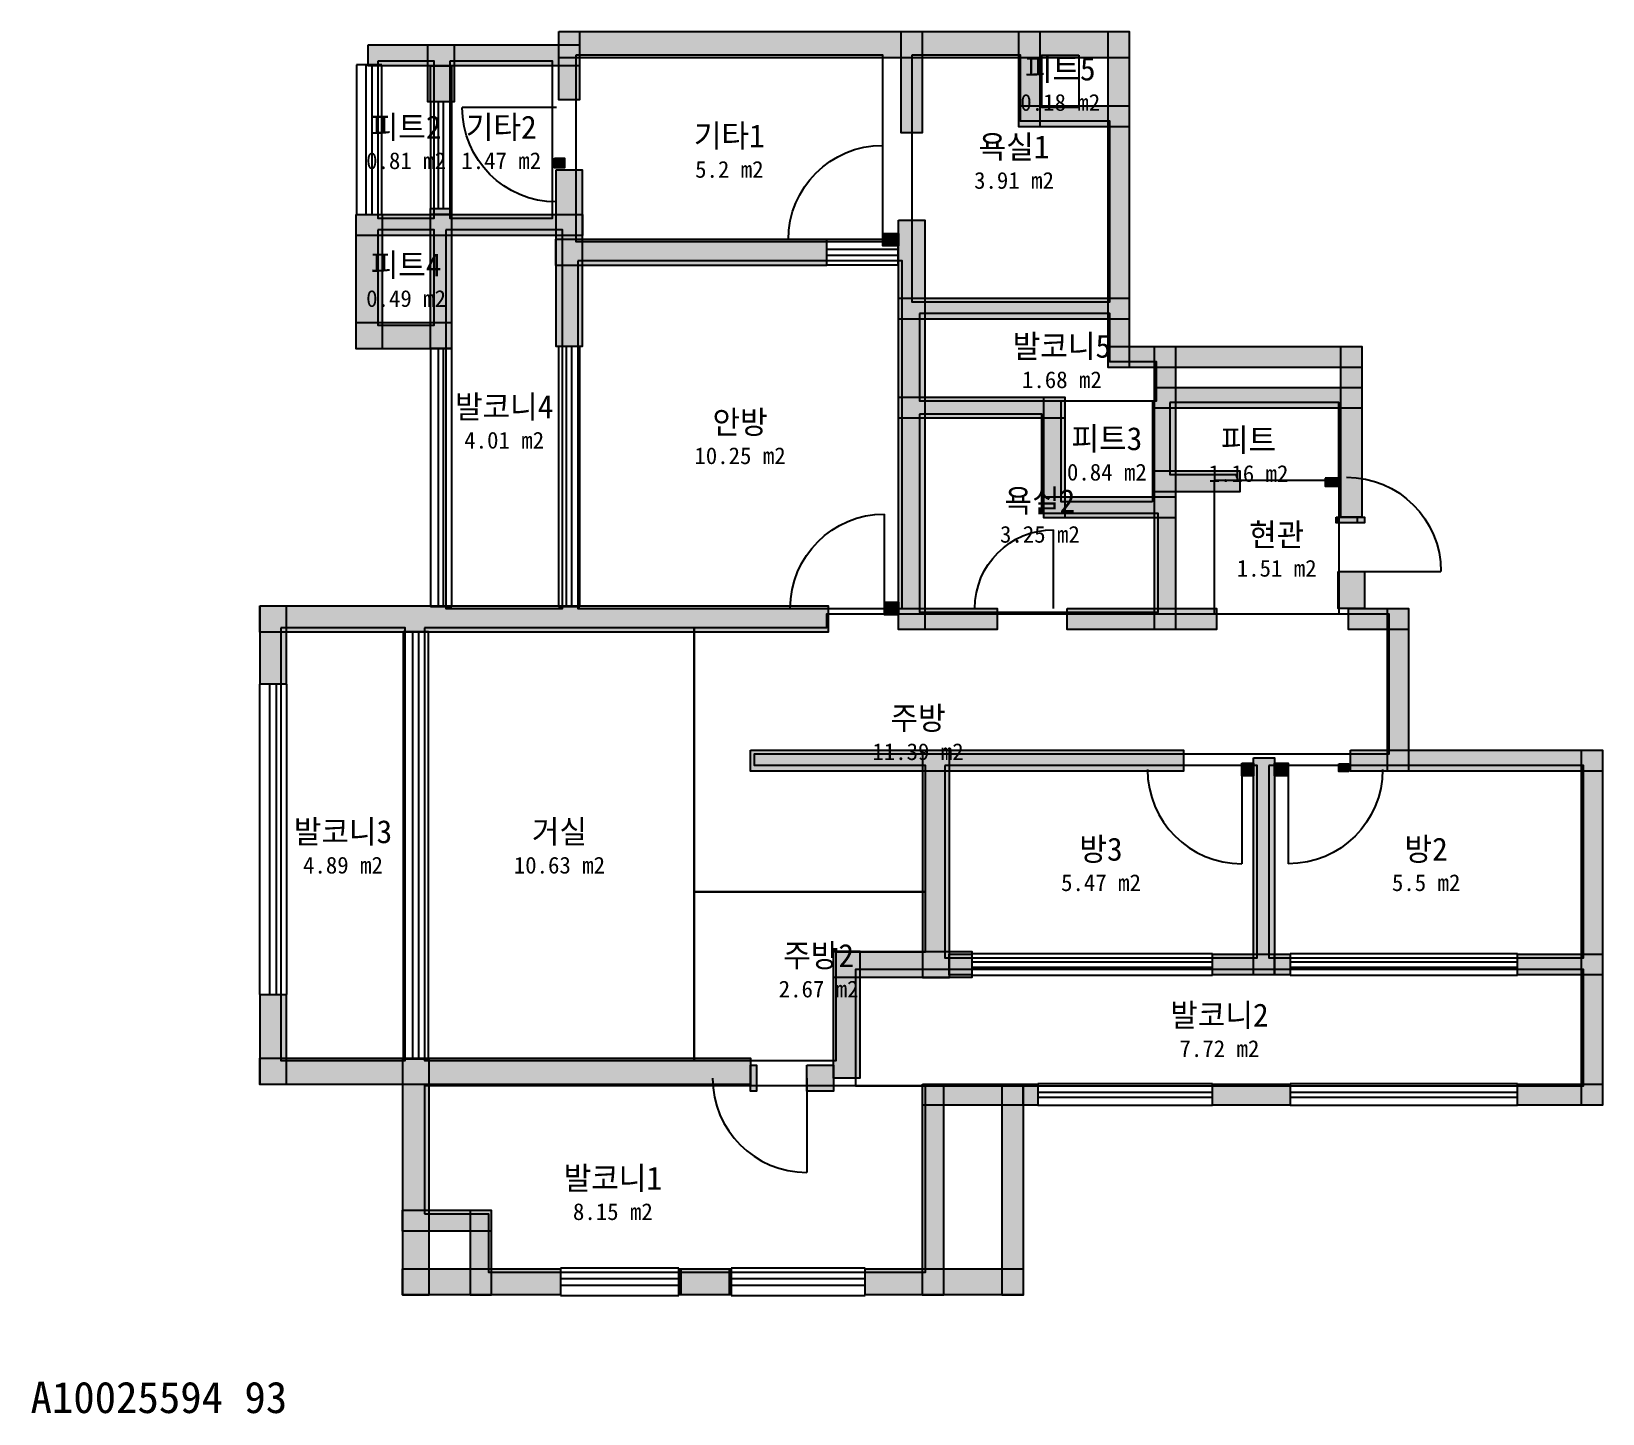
# Model space of a CAD drawing. Header units: millimetres. Extents: x 9 to 14998, y -905 to 12283.
import ezdxf
from ezdxf.enums import TextEntityAlignment as Align

# ---------------------------------------------------------------- set-up
doc = ezdxf.new("R2010")
doc.units = ezdxf.units.MM
for name, color, linetype in [('A-ANNO-TEXT', 7, 'Continuous'), ('A-AREA', 9, 'Continuous'), ('A-AREA-IDEN', 7, 'Continuous'), ('A-DOOR', 4, 'Continuous'), ('A-GLAZ', 5, 'Continuous'), ('A-WALL-EXTR', 7, 'Continuous'), ('A-WALL-PATT', 8, 'Continuous'), ('A-WALL-PRTN', 8, 'Continuous'), ('A-WALL-STRC', 7, 'Continuous')]:
    doc.layers.add(name, color=color, linetype=linetype)

# ---------------------------------------------------------------- blocks, each defined once
blk = doc.blocks.new('JJ-DOOR-SWING')
blk.add_line((0, 0), (0, 1000))
blk.add_arc((0, 0), 1000, 0, 90)
at = {"flags": 1}
for tag, p in [('WIDTH', (0, -150)), ('TYPE', (0, -250))]:
    blk.add_attdef(tag, p, '', height=80, dxfattribs=at)
blk = doc.blocks.new('JJ-WIN-DOUBLE')
for p, q in [((1000, 500), (0, 500)), ((0, 500), (0, -500)), ((1000, -500), (1000, 500)), ((0, 120), (1000, 120)), ((0, -120), (1000, -120)), ((0, -500), (1000, -500))]:
    blk.add_line(p, q)
at = {"flags": 1}
for tag, p in [('WIDTH', (0, -700)), ('TYPE', (0, -800))]:
    blk.add_attdef(tag, p, '', height=80, dxfattribs=at)

msp = doc.modelspace()

# ---------------------------------------------------------------- linework, layer by layer
at = {"layer": 'A-AREA'}
for points in [[(3315, 12000), (3315, 10500), (3852, 10500), (3852, 12000)], [(4000, 12000), (4000, 10500), (4981, 10500), (4981, 12000)], [(5204, 12056), (5204, 10278), (8130, 10278), (8130, 12056)], [(8407, 12056), (8407, 9704), (10296, 9704), (10296, 11426), (9444, 11426), (9444, 12056)], [(10000, 12056), (10000, 11556), (9648, 11556), (9648, 12056)], [(3315, 10389), (3315, 9481), (3852, 9481), (3852, 10389)], [(3963, 10389), (3963, 6778), (5074, 6778), (5074, 10389)], [(5222, 10093), (5222, 6778), (8315, 6778), (8315, 10093)], [(8481, 9593), (8481, 8759), (10741, 8759), (10741, 9130), (10296, 9130), (10296, 9593)], [(10704, 7796), (9833, 7796), (9833, 8759), (10704, 8759)], [(10870, 8741), (10870, 8056), (11500, 8056), (11519, 8000), (12481, 8000), (12481, 8741)], [(8481, 8630), (8481, 6741), (10759, 6741), (10759, 7685), (9648, 7685), (9648, 8630)], [(11296, 6722), (11296, 8000), (12481, 8000), (12481, 6722)], [(6333, 4074), (8537, 4074), (8537, 5278), (6907, 5278), (6907, 5389), (12963, 5389), (12963, 6722), (7593, 6722), (7593, 6593), (6333, 6593)], [(2389, 6593), (2389, 2463), (3574, 2463), (3574, 6593)], [(3759, 6593), (3759, 2463), (6333, 2463), (6333, 6593)], [(8722, 5278), (8722, 3444), (11704, 3444), (11704, 5278)], [(11815, 5278), (11815, 3444), (14815, 3444), (14815, 5278)], [(6333, 2463), (7685, 2463), (7685, 3500), (8537, 3500), (8537, 4074), (6333, 4074)], [(7870, 2222), (14815, 2222), (14815, 3333), (7870, 3333)], [(3759, 1000), (4370, 1000), (4370, 444), (8537, 444), (8537, 2222), (3759, 2222)]]:
    msp.add_lwpolyline(points, close=True, dxfattribs=at)
at = {"layer": 'A-WALL-EXTR'}
for points in [[(3792, 12156), (4042, 12156), (4042, 11611), (3792, 11611)], [(5039, 12282), (10480, 12282), (10480, 12032), (5039, 12032)], [(5000, 11074), (5093, 11074), (5093, 10981), (5000, 10981)], [(5014, 10963), (5264, 10963), (5264, 9278), (5014, 9278)], [(3106, 10535), (3356, 10535), (3356, 9254), (3106, 9254)], [(8282, 10481), (8532, 10481), (8532, 6576), (8282, 6576)], [(5013, 10301), (7593, 10301), (7593, 10051), (5013, 10051)], [(3106, 9505), (4017, 9505), (4017, 9255), (3106, 9255)], [(12352, 8019), (12352, 7944), (12481, 7944), (12481, 8019)], [(12477, 7648), (12727, 7648), (12727, 7593), (12477, 7593)], [(12477, 7130), (12727, 7130), (12727, 6778), (12477, 6778)], [(2189, 6801), (7611, 6801), (7611, 6551), (2189, 6551)], [(2190, 6802), (2440, 6802), (2440, 6056), (2190, 6056)], [(8514, 5424), (8764, 5424), (8764, 3254), (8514, 3254)], [(12481, 5296), (12574, 5296), (12574, 5222), (12481, 5222)], [(7661, 3505), (8981, 3505), (8981, 3255), (7661, 3255)], [(7662, 3506), (7912, 3506), (7912, 2296), (7662, 2296)], [(2190, 3093), (2440, 3093), (2440, 2235), (2190, 2235)], [(2189, 2486), (6870, 2486), (6870, 2236), (2189, 2236)], [(3551, 2487), (3801, 2487), (3801, 226), (3551, 226)], [(6870, 2421), (6926, 2421), (6926, 2171), (6870, 2171)], [(7407, 2421), (7661, 2421), (7661, 2171), (7407, 2171)], [(3550, 477), (5056, 477), (5056, 227), (3550, 227)], [(6185, 477), (6667, 477), (6667, 227), (6185, 227)], [(6185, 477), (6204, 477), (6204, 227), (6185, 227)], [(6204, 477), (6685, 477), (6685, 227), (6204, 227)], [(6667, 477), (6685, 477), (6685, 227), (6667, 227)], [(7963, 477), (9470, 477), (9470, 227), (7963, 227)]]:
    msp.add_lwpolyline(points, close=True, dxfattribs=at)
at = {"layer": 'A-WALL-PATT', "color": 8}
for points in [[(3222, 12156), (5239, 12156), (3222, 11956), (5239, 11956)], [(3792, 12156), (4042, 12156), (3792, 11611), (4042, 11611)], [(5039, 12283), (5239, 12283), (5039, 11630), (5239, 11630)], [(5039, 12282), (10480, 12282), (5039, 12032), (10480, 12032)], [(8307, 12283), (8507, 12283), (8307, 11315), (8507, 11315)], [(9428, 12283), (9628, 12283), (9428, 11372), (9628, 11372)], [(10280, 12283), (10480, 12283), (10280, 9076), (10480, 9076)], [(3817, 11956), (4017, 11956), (3817, 11611), (4017, 11611)], [(9428, 11572), (10480, 11572), (9428, 11372), (10480, 11372)], [(5000, 11074), (5000, 10981), (5093, 10981)], [(5093, 10981), (5093, 11074), (5000, 11074)], [(5014, 10963), (5264, 10963), (5014, 9278), (5264, 9278)], [(3106, 10535), (5265, 10535), (3106, 10335), (5265, 10335)], [(3106, 10535), (3356, 10535), (3106, 9254), (3356, 9254)], [(3817, 10593), (4017, 10593), (3817, 9254), (4017, 9254)], [(3817, 10593), (4017, 10593), (3817, 10535), (4017, 10535)], [(8130, 10356), (8281, 10356), (8130, 10236), (8281, 10236)], [(8282, 10481), (8532, 10481), (8282, 6576), (8532, 6576)], [(5013, 10301), (7593, 10301), (5013, 10051), (7593, 10051)], [(8281, 9739), (10480, 9739), (8281, 9539), (10480, 9539)], [(3106, 9505), (4017, 9505), (3106, 9255), (4017, 9255)], [(10280, 9276), (12702, 9276), (10280, 9076), (12702, 9076)], [(10724, 9276), (10924, 9276), (10724, 6576), (10924, 6576)], [(12502, 9276), (12702, 9276), (12502, 7648), (12702, 7648)], [(10724, 8887), (12702, 8887), (10724, 8687), (12702, 8687)], [(8281, 8794), (9869, 8794), (8281, 8594), (9869, 8594)], [(9669, 8794), (9869, 8794), (9669, 7641), (9869, 7641)], [(10724, 8091), (11537, 8091), (10724, 7891), (11537, 7891)], [(12481, 8019), (12352, 8019), (12352, 7944)], [(12352, 7944), (12481, 7944), (12481, 8019)], [(9669, 7841), (10924, 7841), (9669, 7641), (10924, 7641)], [(12456, 7648), (12656, 7648), (12456, 7593), (12656, 7593)], [(12477, 7648), (12727, 7648), (12477, 7593), (12727, 7593)], [(12477, 7130), (12727, 7130), (12477, 6778), (12727, 6778)], [(2189, 6801), (7611, 6801), (2189, 6551), (7611, 6551)], [(2190, 6802), (2440, 6802), (2190, 6056), (2440, 6056)], [(8148, 6838), (8281, 6838), (8148, 6718), (8281, 6718)], [(8281, 6776), (9222, 6776), (8281, 6576), (9222, 6576)], [(9889, 6776), (11315, 6776), (9889, 6576), (11315, 6576)], [(12574, 6776), (13146, 6776), (12574, 6576), (13146, 6576)], [(12946, 6776), (13146, 6776), (12946, 5224), (13146, 5224)], [(6870, 5424), (11000, 5424), (6870, 5224), (11000, 5224)], [(8514, 5424), (8764, 5424), (8514, 3254), (8764, 3254)], [(12593, 5424), (14998, 5424), (12593, 5224), (14998, 5224)], [(14798, 5424), (14998, 5424), (14798, 2039), (14998, 2039)], [(11556, 5301), (11669, 5301), (11556, 5181), (11669, 5181)], [(11669, 5352), (11869, 5352), (11669, 3280), (11869, 3280)], [(11869, 5301), (12000, 5301), (11869, 5181), (12000, 5181)], [(12481, 5296), (12481, 5222), (12574, 5222)], [(12574, 5222), (12574, 5296), (12481, 5296)], [(7661, 3505), (8981, 3505), (7661, 3255), (8981, 3255)], [(7662, 3506), (7912, 3506), (7662, 2296), (7912, 2296)], [(8765, 3480), (8981, 3480), (8765, 3280), (8981, 3280)], [(11278, 3480), (12019, 3480), (11278, 3280), (12019, 3280)], [(11869, 3480), (12019, 3480), (11869, 3280), (12019, 3280)], [(14185, 3480), (14998, 3480), (14185, 3280), (14998, 3280)], [(2190, 3093), (2440, 3093), (2190, 2235), (2440, 2235)], [(2189, 2486), (6870, 2486), (2189, 2236), (6870, 2236)], [(3551, 2487), (3801, 2487), (3551, 226), (3801, 226)], [(6870, 2421), (6926, 2421), (6870, 2171), (6926, 2171)], [(7407, 2421), (7661, 2421), (7407, 2171), (7661, 2171)], [(8511, 2239), (9611, 2239), (8511, 2039), (9611, 2039)], [(8511, 2239), (8711, 2239), (8511, 226), (8711, 226)], [(9270, 2239), (9470, 2239), (9270, 226), (9470, 226)], [(9470, 2239), (9611, 2239), (9470, 2039), (9611, 2039)], [(11278, 2239), (12019, 2239), (11278, 2039), (12019, 2039)], [(14185, 2239), (14998, 2239), (14185, 2039), (14998, 2039)], [(3550, 1035), (4396, 1035), (3550, 835), (4396, 835)], [(4196, 1035), (4396, 1035), (4196, 226), (4396, 226)], [(3550, 477), (5056, 477), (3550, 227), (5056, 227)], [(6185, 477), (6667, 477), (6185, 227), (6667, 227)], [(6185, 477), (6204, 477), (6185, 227), (6204, 227)], [(6204, 477), (6685, 477), (6204, 227), (6685, 227)], [(6667, 477), (6685, 477), (6667, 227), (6685, 227)], [(7963, 477), (9470, 477), (7963, 227), (9470, 227)]]:
    msp.add_solid(points, dxfattribs=at)
at = {"layer": 'A-WALL-PRTN'}
for points in [[(8130, 10356), (8281, 10356), (8281, 10236), (8130, 10236)], [(8148, 6838), (8281, 6838), (8281, 6718), (8148, 6718)], [(11556, 5301), (11669, 5301), (11669, 5181), (11556, 5181)], [(11869, 5301), (12000, 5301), (12000, 5181), (11869, 5181)]]:
    msp.add_lwpolyline(points, close=True, dxfattribs=at)
at = {"layer": 'A-WALL-STRC'}
for points in [[(3222, 12156), (5239, 12156), (5239, 11956), (3222, 11956)], [(5039, 12283), (5239, 12283), (5239, 11630), (5039, 11630)], [(8307, 12283), (8507, 12283), (8507, 11315), (8307, 11315)], [(9428, 12283), (9628, 12283), (9628, 11372), (9428, 11372)], [(10280, 12283), (10480, 12283), (10480, 9076), (10280, 9076)], [(3817, 11956), (4017, 11956), (4017, 11611), (3817, 11611)], [(9428, 11572), (10480, 11572), (10480, 11372), (9428, 11372)], [(3106, 10535), (5265, 10535), (5265, 10335), (3106, 10335)], [(3817, 10593), (4017, 10593), (4017, 9254), (3817, 9254)], [(3817, 10593), (4017, 10593), (4017, 10535), (3817, 10535)], [(8281, 9739), (10480, 9739), (10480, 9539), (8281, 9539)], [(10280, 9276), (12702, 9276), (12702, 9076), (10280, 9076)], [(10724, 9276), (10924, 9276), (10924, 6576), (10724, 6576)], [(12502, 9276), (12702, 9276), (12702, 7648), (12502, 7648)], [(10724, 8887), (12702, 8887), (12702, 8687), (10724, 8687)], [(8281, 8794), (9869, 8794), (9869, 8594), (8281, 8594)], [(9669, 8794), (9869, 8794), (9869, 7641), (9669, 7641)], [(10724, 8091), (11537, 8091), (11537, 7891), (10724, 7891)], [(9669, 7841), (10924, 7841), (10924, 7641), (9669, 7641)], [(12456, 7648), (12656, 7648), (12656, 7593), (12456, 7593)], [(8281, 6776), (9222, 6776), (9222, 6576), (8281, 6576)], [(9889, 6776), (11315, 6776), (11315, 6576), (9889, 6576)], [(12574, 6776), (13146, 6776), (13146, 6576), (12574, 6576)], [(12946, 6776), (13146, 6776), (13146, 5224), (12946, 5224)], [(6870, 5424), (11000, 5424), (11000, 5224), (6870, 5224)], [(12593, 5424), (14998, 5424), (14998, 5224), (12593, 5224)], [(14798, 5424), (14998, 5424), (14998, 2039), (14798, 2039)], [(11669, 5352), (11869, 5352), (11869, 3280), (11669, 3280)], [(8765, 3480), (8981, 3480), (8981, 3280), (8765, 3280)], [(11278, 3480), (12019, 3480), (12019, 3280), (11278, 3280)], [(11869, 3480), (12019, 3480), (12019, 3280), (11869, 3280)], [(14185, 3480), (14998, 3480), (14998, 3280), (14185, 3280)], [(8511, 2239), (9611, 2239), (9611, 2039), (8511, 2039)], [(8511, 2239), (8711, 2239), (8711, 226), (8511, 226)], [(9270, 2239), (9470, 2239), (9470, 226), (9270, 226)], [(9470, 2239), (9611, 2239), (9611, 2039), (9470, 2039)], [(11278, 2239), (12019, 2239), (12019, 2039), (11278, 2039)], [(14185, 2239), (14998, 2239), (14998, 2039), (14185, 2039)], [(3550, 1035), (4396, 1035), (4396, 835), (3550, 835)], [(4196, 1035), (4396, 1035), (4396, 226), (4196, 226)]]:
    msp.add_lwpolyline(points, close=True, dxfattribs=at)

# ---------------------------------------------------------------- block references
at = {"layer": 'A-DOOR'}
for p, xscale, yscale, rotation in [((5019, 11556), 0.9, -0.9, -90), ((8130, 10296), 0.9, -0.9, 180), ((12556, 7130), 0.9, -0.9, 90), ((8148, 6778), 0.9, -0.9, 180), ((9759, 6778), 0.75, -0.75, 180), ((11556, 5241), 0.9, 0.9, 180), ((7407, 2296), 0.9, 0.9, 180)]:
    msp.add_blockref('JJ-DOOR-SWING', p, dxfattribs=dict(at, xscale=xscale, yscale=yscale, rotation=rotation))
at = {"layer": 'A-DOOR', "xscale": 0.9, "yscale": -0.9}
msp.add_blockref('JJ-DOOR-SWING', (12000, 5241), dxfattribs=at)
at = {"layer": 'A-GLAZ', "rotation": 90}
for p, xscale, yscale in [((3231, 10537), 1.425925925925927, 0.2407407407407408), ((3917, 10593), 1.018518518518518, 0.2037037037037037), ((3917, 6796), 2.462962962962963, 0.2037037037037037), ((5139, 6796), 2.481481481481481, 0.2037037037037037), ((3676, 2481), 4.074074074074074, 0.2407407407407408), ((2315, 3093), 2.962962962962963, 0.2592592592592592)]:
    msp.add_blockref('JJ-WIN-DOUBLE', p, dxfattribs=dict(at, xscale=xscale, yscale=yscale))
at = {"layer": 'A-GLAZ'}
for p, xscale, yscale in [((7593, 10176), 0.6851851851851843, 0.2407407407407408), ((8981, 3380), 2.296296296296296, 0.2037037037037037), ((12019, 3380), 2.166666666666668, 0.2037037037037037), ((9611, 2139), 1.666666666666666, 0.2037037037037037), ((12019, 2139), 2.166666666666668, 0.2037037037037037), ((5056, 352), 1.12962962962963, 0.2592592592592592), ((6685, 352), 1.277777777777778, 0.2592592592592592)]:
    msp.add_blockref('JJ-WIN-DOUBLE', p, dxfattribs=dict(at, xscale=xscale, yscale=yscale))

# ---------------------------------------------------------------- texts
at = {"layer": 'A-ANNO-TEXT'}
msp.add_text('A10025594 93', height=300, dxfattribs=at).set_placement((0, -900))
at = {"layer": 'A-AREA-IDEN'}
for s, height, p in [('피트5', 220, (9824, 11926)), ('0.18 m2', 160, (9824, 11606)), ('피트2', 220, (3583, 11370)), ('기타2', 220, (4491, 11370)), ('기타1', 220, (6667, 11287)), ('욕실1', 220, (9383, 11182)), ('0.81 m2', 160, (3583, 11050)), ('1.47 m2', 160, (4491, 11050)), ('5.2 m2', 160, (6667, 10967)), ('3.91 m2', 160, (9383, 10862)), ('피트4', 220, (3583, 10055)), ('0.49 m2', 160, (3583, 9735)), ('발코니5', 220, (9840, 9280)), ('1.68 m2', 160, (9840, 8960)), ('발코니4', 220, (4519, 8703)), ('안방', 220, (6769, 8555)), ('4.01 m2', 160, (4519, 8383)), ('피트3', 220, (10269, 8398)), ('피트', 220, (11620, 8385)), ('10.25 m2', 160, (6769, 8235)), ('0.84 m2', 160, (10269, 8078)), ('1.16 m2', 160, (11620, 8065)), ('욕실2', 220, (9630, 7805)), ('3.25 m2', 160, (9630, 7485)), ('현관', 220, (11889, 7481)), ('1.51 m2', 160, (11889, 7161)), ('주방', 220, (8467, 5731)), ('11.39 m2', 160, (8467, 5411)), ('발코니3', 220, (2981, 4648)), ('거실', 220, (5046, 4648)), ('방3', 220, (10213, 4481)), ('방2', 220, (13315, 4481)), ('4.89 m2', 160, (2981, 4328)), ('10.63 m2', 160, (5046, 4328)), ('5.47 m2', 160, (10213, 4161)), ('5.5 m2', 160, (13315, 4161)), ('주방2', 220, (7519, 3466)), ('2.67 m2', 160, (7519, 3146)), ('발코니2', 220, (11343, 2898)), ('7.72 m2', 160, (11343, 2578)), ('발코니1', 220, (5556, 1342)), ('8.15 m2', 160, (5556, 1022))]:
    msp.add_text(s, height=height, dxfattribs=at).set_placement(p, align=Align.MIDDLE_CENTER)

doc.saveas('drawing.dxf')
